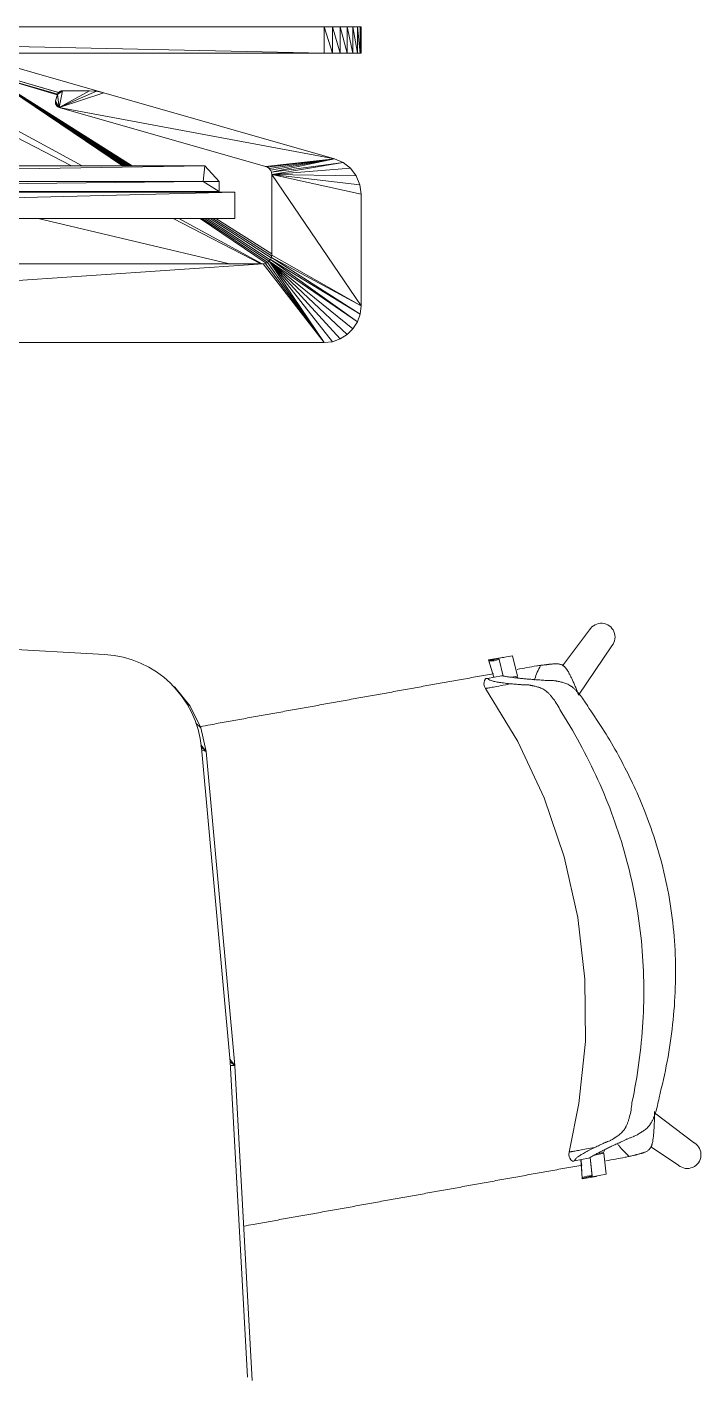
# Model space of a CAD drawing. Header units: millimetres. Extents: x 90978 to 295199, y -4084 to 97293.
# Drawn here: x 178222 to 178863, y 22062 to 23345 of the extents above; entities that cross this region are included whole.
import ezdxf

# ---------------------------------------------------------------- set-up
doc = ezdxf.new("R2010")
doc.units = ezdxf.units.MM
doc.header["$MEASUREMENT"] = 0
doc.layers.get('0').update_dxf_attribs({"linetype": 'CONTINUOUS'})
for name, color, linetype, lineweight in [('A-DETL-THIN', 8, 'CONTINUOUS', 9), ('G-IMPT', 8, 'CONTINUOUS', 9), ('I-FURN', 8, 'CONTINUOUS', 9)]:
    doc.layers.add(name, color=color, linetype=linetype, lineweight=lineweight)

# ---------------------------------------------------------------- blocks, each defined once
blk = doc.blocks.new('Synergy Type 3 - Desk Type 3_dwg_Family - 580997-310579-_3D_-V242-Level 0')
at = {"layer": 'G-IMPT'}
for p, q in [((-755.6, 840.8), (-739.2, 541.4)), ((-711.9, 242.9), (-739.2, 541.4)), ((-734.4, 535.2), (-739.2, 541.4)), ((-734.7, 537.7), (-739.2, 541.4)), ((-739.2, 541.4), (-734.9, 541.4)), ((-706.7, 220.4), (-711.9, 242.9)), ((-706.8, 236.7), (-711.9, 242.9)), ((-706.9, 238.1), (-711.9, 242.9)), ((-711.9, 242.9), (-707.5, 241.3)), ((-696.5, 199.7), (-706.7, 220.4)), ((-702.1, 216), (-706.7, 220.4)), ((-681.9, 181.8), (-696.5, 199.7)), ((-692.8, 196.8), (-696.5, 199.7)), ((-692, 195.3), (-696.5, 199.7)), ((-679.6, 180.1), (-681.9, 181.8))]:
    blk.add_line(p, q, dxfattribs=at)
blk = doc.blocks.new('Synergy Type 3 - Desk Type 3_dwg_Family - 607669-310583-_3D_-V243-Level 0')
at = {"layer": 'G-IMPT'}
for p, q in [((-532.4, -394.7), (-572.8, -383.2)), ((-532.4, -394.7), (-572.5, -383)), ((-531.9, -392.8), (-570.8, -381.7))]:
    blk.add_line(p, q, dxfattribs=at)
blk = doc.blocks.new('Synergy Type 3 - Desk Type 3_dwg_Family - 609077-310585-_3D_-768214-Level 0')
at = {"layer": 'G-IMPT'}
blk.add_line((-502.5, -415.1), (-614.5, -383.1), dxfattribs=at)
blk = doc.blocks.new('Synergy Type 3 - Desk Type 3_dwg_Family - 641585-310597-_3D_-768220-Level 0')
at = {"layer": 'G-IMPT'}
for p, q in [((240.9, -263.7), (-739.1, -263.7)), ((-739.1, -263.7), (-739.1, -288.7)), ((240.9, -263.7), (-739.1, -288.7)), ((-739.1, -288.7), (240.9, -288.7)), ((-289.1, -288.7), (-724.1, -288.7)), ((-210.8, -288.7), (-724.1, -288.7)), ((-724.1, -289.3), (-724.1, -288.7)), ((-724.1, -289.3), (225.9, -288.7)), ((-724.1, -298.7), (-724.1, -289.3)), ((-709.1, -298.7), (-724.1, -289.3)), ((225.9, -289.3), (-724.1, -289.3)), ((225.9, -289.3), (-709.1, -298.7)), ((-710.5, -313.7), (-724.1, -298.7)), ((-709.1, -298.7), (-724.1, -298.7)), ((210.9, -298.7), (-710.5, -313.7)), ((-710.5, -313.7), (-709.1, -298.7)), ((210.9, -298.7), (-709.1, -298.7)), ((-482.1, -313.7), (-710.5, -313.7))]:
    blk.add_line(p, q, dxfattribs=at)
blk = doc.blocks.new('Synergy Type 3 - Desk Type 3_dwg_Family - 678409-310601-_3D_-768222-Level 0')
at = {"layer": 'G-IMPT'}
for p, q in [((-845.9, -153.3), (-851.4, -158.9)), ((-839.2, -149.2), (-845.9, -153.3)), ((-845.9, -153.3), (-771.7, -223.1)), ((-831.8, -146.6), (-839.2, -149.2)), ((-839.2, -149.2), (-771.7, -223.1)), ((-824.1, -145.7), (-831.8, -146.6)), ((-831.8, -146.6), (-771.7, -223.1)), ((325.9, -145.7), (-824.1, -145.7)), ((-824.1, -145.7), (-771.7, -223.1)), ((-824.1, -145.7), (-770.1, -221.8)), ((-824.1, -145.7), (-768.1, -221)), ((-824.1, -145.7), (-766.1, -220.7)), ((325.9, -145.7), (-766.1, -220.7)), ((-855.6, -165.5), (-858.2, -172.9)), ((-851.4, -158.9), (-855.6, -165.5)), ((-855.6, -165.5), (-773, -224.7)), ((-855.6, -165.5), (-771.7, -223.1)), ((-851.4, -158.9), (-771.7, -223.1)), ((-858.2, -172.9), (-859.1, -180.7)), ((-858.2, -172.9), (-773.8, -226.6)), ((-858.2, -172.9), (-773, -224.7)), ((-859.1, -180.7), (-859.1, -286.9)), ((-859.1, -180.7), (-774.1, -305.5)), ((-859.1, -180.7), (-773.8, -226.6)), ((-859.1, -180.7), (-774.1, -228.7)), ((-773.8, -226.6), (-774.1, -228.7)), ((-774.1, -305.5), (-774.1, -228.7)), ((-773.8, -226.6), (-773, -224.7)), ((-773.8, -226.7), (-773.8, -226.6)), ((-773, -224.7), (-771.7, -223.1)), ((-771.7, -223.1), (-770.1, -221.8)), ((-770.1, -221.8), (-768.1, -221)), ((-768.1, -221), (-766.1, -220.7)), ((-766.1, -220.7), (267.9, -220.7)), ((-857.9, -295.8), (-859.1, -286.9)), ((-774.1, -305.5), (-859.1, -286.9)), ((-854.5, -304.2), (-857.9, -295.8)), ((-774.1, -305.5), (-857.9, -295.8)), ((-849, -311.4), (-854.5, -304.2)), ((-774.1, -305.5), (-854.5, -304.2)), ((-774.1, -305.5), (-849, -311.4)), ((-774.1, -305.5), (-842, -316.9)), ((-773.8, -307.6), (-842, -316.9)), ((-773.8, -307.6), (-833.7, -320.5)), ((-773.8, -307.6), (-774.1, -305.5)), ((-773, -309.5), (-773.8, -307.6)), ((-849, -311.4), (-842, -316.9)), ((-842, -316.9), (-833.7, -320.5)), ((-773, -309.5), (-833.7, -320.5)), ((-771.8, -311.1), (-833.7, -320.5)), ((-770.1, -312.4), (-833.7, -320.5)), ((-768.3, -313.2), (-833.7, -320.5)), ((-614.5, -383.1), (-833.7, -320.5)), ((-572.1, -369.2), (-833.7, -320.5)), ((-771.8, -311.1), (-773, -309.5)), ((-770.1, -312.4), (-771.8, -311.1)), ((-770.1, -312.4), (-768.3, -313.2)), ((-572.1, -369.2), (-768.3, -313.2)), ((-614.5, -383.1), (-572.1, -369.2)), ((-607.7, -384.6), (-572.1, -369.2)), ((-600.8, -385), (-572.1, -369.2)), ((-575.2, -385), (-572.1, -369.2)), ((-570.9, -369.8), (-572.1, -369.2)), ((-570.4, -381.4), (-572.1, -369.2)), ((-568.6, -375.4), (-572.1, -369.2)), ((-569.9, -370.6), (-570.9, -369.8)), ((-569.9, -370.6), (-570.9, -369.8)), ((-568.5, -374.1), (-570.9, -369.8)), ((-568.6, -375.4), (-570.9, -369.8)), ((-568.5, -374.1), (-570.9, -369.8)), ((-568.6, -372.8), (-570.9, -369.8)), ((-568.6, -372.8), (-570.9, -369.8)), ((-569.9, -370.6), (-570.9, -369.8)), ((-569.1, -371.6), (-569.9, -370.6)), ((-569.1, -371.6), (-569.9, -370.6)), ((-568.6, -372.8), (-569.9, -370.6)), ((-568.6, -372.8), (-569.9, -370.6)), ((-569.1, -371.6), (-569.9, -370.6)), ((-568.6, -372.8), (-569.1, -371.6)), ((-568.6, -372.8), (-569.1, -371.6)), ((-568.6, -372.8), (-569.1, -371.6)), ((-607.7, -384.6), (-614.5, -383.1)), ((-607.7, -384.6), (-600.8, -385)), ((-570.4, -381.4), (-575.2, -385)), ((-573.9, -384.9), (-575.2, -385)), ((-573.9, -384.9), (-575.2, -385)), ((-573.9, -384.9), (-575.2, -385)), ((-570.4, -381.4), (-573.9, -384.9)), ((-570.4, -381.4), (-573.9, -384.9)), ((-572.7, -384.4), (-573.9, -384.9)), ((-572.7, -384.4), (-573.9, -384.9)), ((-572.7, -384.4), (-573.9, -384.9)), ((-570.4, -381.4), (-572.7, -384.4)), ((-570.4, -381.4), (-572.7, -384.4)), ((-570.9, -382.6), (-572.7, -384.4)), ((-570.9, -382.6), (-572.7, -384.4)), ((-571.7, -383.6), (-572.7, -384.4)), ((-571.7, -383.6), (-572.7, -384.4)), ((-571.7, -383.6), (-572.7, -384.4)), ((-570.9, -382.6), (-571.7, -383.6)), ((-570.9, -382.6), (-571.7, -383.6)), ((-570.9, -382.6), (-571.7, -383.6)), ((-570.9, -382.6), (-570.4, -381.4)), ((-570.4, -381.4), (-570.9, -382.6)), ((-570.9, -382.6), (-570.4, -381.4)), ((-570.4, -381.4), (-568.6, -375.4)), ((-568.5, -374.1), (-568.6, -372.8)), ((-568.5, -374.1), (-568.6, -372.8)), ((-568.5, -374.1), (-568.6, -372.8)), ((-568.5, -374.1), (-568.6, -375.4)), ((-568.6, -375.4), (-568.5, -374.1)), ((-568.5, -374.1), (-568.6, -375.4)), ((-600.8, -385), (-575.2, -385))]:
    blk.add_line(p, q, dxfattribs=at)
blk = doc.blocks.new('Synergy Type 3 - Desk Type 3_dwg_Family - 680513-310603-_3D_-V205-Level 0')
at = {"layer": 'G-IMPT'}
for p, q in [((-720.9, -263.7), (-774.1, -230.2)), ((-718.3, -263.7), (-774, -228.2)), ((-715.5, -263.7), (-773.6, -226.2)), ((-712.8, -263.7), (-772.8, -224.4)), ((-710.2, -263.7), (-771.6, -223)), ((-708, -263.7), (-770.3, -222)), ((-706.2, -263.7), (-768.9, -221.3)), ((-686, -263.7), (-765.1, -220.7)), ((-680.6, -263.7), (-763.9, -220.7)), ((-552.3, -263.7), (-734.1, -220.7)), ((-502.1, -401.7), (-641.6, -313.7)), ((-502.1, -401.7), (-640, -313.7)), ((-502.1, -401.7), (-638.2, -313.7)), ((-502.1, -401.7), (-636.4, -313.7)), ((-502.1, -401.7), (-634.8, -313.7)), ((-502.1, -401.7), (-633.4, -313.7)), ((-502.1, -401.7), (-632.2, -313.7)), ((-502.1, -363.7), (-594, -313.7)), ((-487.1, -363.7), (-583.9, -313.7)), ((-502.1, -401.7), (-570.3, -381.1))]:
    blk.add_line(p, q, dxfattribs=at)
blk = doc.blocks.new('Synergy Type 3 - Desk Type 3_dwg_Family - 687609-310611-_3D_-768227-Level 0')
at = {"layer": 'G-IMPT'}
for p, q in [((-859.1, -445.7), (-859.1, -420.7)), ((-858.2, -420.7), (-859.1, -420.7)), ((-858.2, -445.7), (-859.1, -420.7)), ((-855.6, -420.7), (-858.2, -420.7)), ((-858.2, -445.7), (-858.2, -420.7)), ((-855.6, -445.7), (-858.2, -420.7)), ((-855.6, -420.7), (-851.4, -420.7)), ((-855.6, -445.7), (-855.6, -420.7)), ((-851.4, -445.7), (-855.6, -420.7)), ((-845.9, -420.7), (-851.4, -420.7)), ((-851.4, -445.7), (-851.4, -420.7)), ((-845.9, -445.7), (-851.4, -420.7)), ((-839.2, -420.7), (-845.9, -420.7)), ((-839.2, -445.7), (-845.9, -420.7)), ((-845.9, -445.7), (-845.9, -420.7)), ((-839.2, -420.7), (-831.8, -420.7)), ((-831.8, -445.7), (-839.2, -420.7)), ((-839.2, -445.7), (-839.2, -420.7)), ((-831.8, -420.7), (-824.1, -420.7)), ((-831.8, -445.7), (-831.8, -420.7)), ((-824.1, -445.7), (-831.8, -420.7)), ((325.9, -420.7), (-824.1, -420.7)), ((-824.1, -445.7), (-824.1, -420.7)), ((325.9, -445.7), (-824.1, -420.7)), ((-859.1, -445.7), (-858.2, -445.7)), ((-858.2, -445.7), (-855.6, -445.7)), ((-855.6, -445.7), (-851.4, -445.7)), ((-851.4, -445.7), (-845.9, -445.7)), ((-839.2, -445.7), (-845.9, -445.7)), ((-831.8, -445.7), (-839.2, -445.7)), ((-831.8, -445.7), (-824.1, -445.7)), ((-824.1, -445.7), (325.9, -445.7))]:
    blk.add_line(p, q, dxfattribs=at)

msp = doc.modelspace()

# ---------------------------------------------------------------- linework, layer by layer
at = {"layer": 'A-DETL-THIN'}
for p, q in [((178296.2, 22749.1), (178111.9, 22759.3)), ((178415.6, 22361.8), (178388.3, 22660.3)), ((178432, 22062.4), (178415.6, 22361.8))]:
    msp.add_line(p, q, dxfattribs=at)
msp.add_arc((178290.8, 22651.4), 97.9, 5.2275, 86.8264, dxfattribs=at)
at = {"layer": 'I-FURN'}
for p, q in [((178757.2, 22772.5), (178731.3, 22738.4)), ((178746.8, 22710.3), (178778.4, 22757.4)), ((178674.3, 22746.4), (178661.2, 22744.1)), ((178661.2, 22744.1), (178666.3, 22727.5)), ((178661.4, 22743.1), (178666.2, 22727.5)), ((178670.8, 22745.5), (178683.9, 22747.8)), ((178675.1, 22728.6), (178670.8, 22745.5)), ((178683.9, 22747.8), (178688.8, 22728.5)), ((178657.3, 22724.3), (178656.9, 22722.5)), ((178658.1, 22726.1), (178657.3, 22724.3)), ((178660.1, 22726.4), (178673.5, 22728.8)), ((178688.8, 22728.5), (178683, 22727.4)), ((178689, 22727.6), (178686, 22727)), ((178656.9, 22722.5), (178656.8, 22721)), ((178656.8, 22721), (178657.3, 22718.8)), ((178657.3, 22718.8), (178658.2, 22716.8)), ((178658.2, 22716.8), (178688.9, 22666.3)), ((178688.9, 22666.3), (178714, 22612.8)), ((178714, 22612.8), (178733.1, 22556.9)), ((178733.1, 22556.9), (178746.1, 22499.2)), ((178746.1, 22499.2), (178752.8, 22440.4)), ((178752.8, 22440.4), (178753.2, 22381.3)), ((178753.2, 22381.3), (178747.1, 22322.5)), ((178747.1, 22322.5), (178737.7, 22276.2)), ((178856.9, 22284.8), (178818.9, 22313.6)), ((178737.5, 22274), (178737.7, 22276.2)), ((178761.9, 22273.4), (178770.6, 22275)), ((178764.6, 22274.9), (178770.4, 22275.9)), ((178770.6, 22275), (178772.8, 22255.2)), ((178815.4, 22281.3), (178841.7, 22263.6)), ((178737.9, 22271.8), (178737.5, 22274)), ((178738.4, 22270.4), (178737.9, 22271.8)), ((178739.5, 22268.8), (178738.4, 22270.4)), ((178740.8, 22267.5), (178739.5, 22268.8)), ((178742.9, 22267.8), (178756.3, 22270.3)), ((178749, 22268.9), (178750, 22251.7)), ((178749.1, 22269), (178750.2, 22250.7)), ((178759.5, 22253.7), (178757.6, 22271)), ((178759.7, 22252.8), (178757.7, 22271.1)), ((178750.2, 22250.7), (178763.3, 22253.1)), ((178772.8, 22255.2), (178759.7, 22252.8))]:
    msp.add_line(p, q, dxfattribs=at)
for centre, start, end in [((178768.3, 22765.7), 320.6436, 148.2599), ((178850, 22273.7), 230.6202, 58.2364)]:
    msp.add_arc(centre, 13.1, start, end, dxfattribs=at)
for centre, start_param, end_param in [((178663.6, 22761.3), 5.960696, 6.540192), ((178663.8, 22760.3), 5.960696, 6.540192), ((178676.7, 22763.6), 5.960696, 6.044337), ((178758.2, 22236.4), 2.884586, 3.464082), ((178758.4, 22235.5), 2.884586, 3.464082), ((178771.6, 22237.8), 3.380441, 3.464082)]:
    msp.add_ellipse(centre, major_axis=(3.1, -17.1), ratio=0.978487, start_param=start_param, end_param=end_param, dxfattribs=at)
for points in [[(178688.2, 22734.9), (178694.6, 22736.1), (178700.8, 22737.2), (178706.9, 22738.3)], [(178706.9, 22738.3), (178707.5, 22738.4), (178708.8, 22738.5), (178710.1, 22738.7), (178710.7, 22738.8)], [(178682.7, 22721.2), (178680.6, 22721.4), (178676.7, 22721.8), (178671.5, 22722.6), (178667.1, 22723.3), (178663.6, 22724.2), (178661.3, 22725.3), (178660.4, 22726), (178660.1, 22726.4)], [(178673.5, 22728.8), (178674.7, 22728.7), (178677.1, 22728.3), (178679.6, 22727.9), (178681, 22727.7)], [(178819, 22314.7), (178819, 22313.4), (178819, 22312.2), (178819, 22311)], [(178819, 22311), (178819, 22312.2), (178819, 22313.5), (178819, 22314.7)], [(178742.9, 22267.8), (178743, 22268.3), (178743.5, 22269.3), (178745.3, 22271.2), (178748.3, 22273.2), (178752.2, 22275.4), (178756.7, 22277.9), (178760.3, 22279.7), (178762.2, 22280.6)], [(178762.9, 22273.9), (178761.7, 22273.3), (178759.4, 22272), (178757.3, 22270.8), (178756.3, 22270.3)], [(178791.1, 22271.2), (178785.1, 22270.1), (178778.9, 22269), (178772.5, 22267.8)], [(178794.9, 22272.1), (178794.3, 22271.9), (178793, 22271.6), (178791.8, 22271.3), (178791.1, 22271.2)]]:
    msp.add_open_spline(points, degree=3, dxfattribs=at)
for points, knots in [([(178710.7, 22738.8), (178709.5, 22736.6), (178707.3, 22732.4), (178705.6, 22727.8), (178704.9, 22725.2), (178704.7, 22724.8)], [0, 0, 0, 0, 0.02777778, 0.05555556, 0.06066679, 0.06066679, 0.06066679, 0.06066679]), ([(178710.7, 22738.8), (178711.8, 22738.9), (178713.4, 22739.1), (178715.4, 22739.3), (178716.5, 22739.5), (178717.3, 22739.6), (178718.1, 22739.7), (178719.1, 22739.8), (178720.3, 22739.9), (178721.5, 22740), (178722.4, 22740.1), (178722.9, 22740.1), (178723.3, 22740.1), (178723.7, 22740.1), (178724.2, 22740.2), (178725.1, 22740.2), (178726.4, 22740.2), (178727.7, 22740.1), (178729, 22739.9), (178730.3, 22739.5), (178731.7, 22738.8), (178732.7, 22738), (178733.5, 22737.3), (178734.1, 22736.7), (178734.6, 22736.1), (178735.2, 22735.2), (178736.1, 22734), (178737, 22732.5), (178737.9, 22730.8), (178738.7, 22729.2), (178739.5, 22727.7), (178740.2, 22726.3), (178740.9, 22724.7), (178741.7, 22723), (178742.7, 22720.7), (178744.5, 22716.5), (178745.9, 22712.9), (178746.8, 22710.7)], [0, 0, 0, 0, 0.0625, 0.09375, 0.109375, 0.125, 0.140625, 0.15625, 0.1875, 0.21875, 0.234375, 0.242188, 0.25, 0.257812, 0.265625, 0.28125, 0.3125, 0.34375, 0.375, 0.40625, 0.4375, 0.46875, 0.484375, 0.5, 0.515625, 0.53125, 0.5625, 0.59375, 0.625, 0.65625, 0.6875, 0.71875, 0.75, 0.78125, 0.8125, 0.875, 1, 1, 1, 1]), ([(178386.7, 22680.5), (178390.1, 22681.1), (178395.9, 22682.2), (178404.2, 22683.7), (178411.7, 22685.1), (178419.2, 22686.4), (178429.1, 22688.2), (178441.4, 22690.4), (178453.7, 22692.6), (178463.6, 22694.4), (178471.1, 22695.8), (178478.6, 22697.1), (178488.5, 22698.9), (178500.8, 22701.1), (178515.5, 22703.8), (178530.5, 22706.5), (178545.4, 22709.2), (178560, 22711.8), (178572.3, 22714), (178582.1, 22715.8), (178589.7, 22717.2), (178597.1, 22718.5), (178606.9, 22720.3), (178618.9, 22722.4), (178631.1, 22724.6), (178641, 22726.4), (178648.6, 22727.8), (178656.3, 22729.2), (178662, 22730.2), (178665.3, 22730.8), (178666, 22730.9)], [-0.7748534, -0.7748534, -0.7748534, -0.7748534, -0.75, -0.7321429, -0.7142857, -0.6964286, -0.6785714, -0.6428571, -0.6071429, -0.5892857, -0.5714286, -0.5535714, -0.5357143, -0.5, -0.4642857, -0.4285714, -0.3928571, -0.3571429, -0.3214286, -0.3035714, -0.2857143, -0.2678571, -0.25, -0.2142857, -0.1785714, -0.1607143, -0.1428571, -0.125, -0.1071429, -0.1022726, -0.1022726, -0.1022726, -0.1022726]), ([(178660.1, 22726.4), (178659.6, 22726.3), (178658.8, 22726.2), (178658.1, 22726.1), (178658, 22726), (178658.6, 22726.2), (178659.4, 22726.3), (178659.8, 22726.4)], [0, 0, 0, 0, 0.125, 0.25, 0.375, 0.5, 0.5828112, 0.5828112, 0.5828112, 0.5828112]), ([(178681, 22727.7), (178683, 22727.4), (178686.3, 22726.9), (178691.6, 22726.4), (178695.8, 22726), (178700.1, 22725.6), (178704.8, 22725.3), (178708.9, 22724.9), (178712.4, 22724.7), (178714.6, 22724.5), (178716.4, 22724.4), (178718.1, 22724.4), (178719.8, 22724.4), (178721.6, 22724.4), (178723, 22724.3), (178724.2, 22724.1), (178725.1, 22724), (178725.6, 22723.9), (178726, 22723.8), (178726.4, 22723.7), (178726.9, 22723.6), (178727.9, 22723.4), (178729.3, 22723.1), (178731, 22722.7), (178732.8, 22722.3), (178734.7, 22721.7), (178736.6, 22720.9), (178738.2, 22720), (178739.3, 22719.2), (178740, 22718.7), (178740.5, 22718.4), (178741, 22718), (178741.6, 22717.4), (178742.8, 22716.4), (178744.4, 22714.8), (178746.4, 22712.6), (178749.1, 22709.4), (178752.4, 22704.9), (178755.1, 22700.5), (178756.4, 22698.2)], [0, 0, 0, 0, 0.142857, 0.214286, 0.285714, 0.357143, 0.428571, 0.5, 0.535714, 0.571429, 0.589286, 0.607143, 0.642857, 0.660714, 0.678571, 0.696429, 0.705357, 0.709821, 0.714286, 0.71875, 0.723214, 0.732143, 0.75, 0.767857, 0.785714, 0.803571, 0.821429, 0.839286, 0.848214, 0.852679, 0.857143, 0.861607, 0.866071, 0.875, 0.892857, 0.910714, 0.928571, 0.964286, 1, 1, 1, 1]), ([(178658.2, 22716.8), (178658.2, 22716.8), (178658.3, 22716.8), (178658.6, 22716.9), (178658.8, 22716.9)], [0.3374293, 0.3374293, 0.3374293, 0.3374293, 0.3888889, 0.4444444, 0.4444444, 0.4444444, 0.4444444]), ([(178658.8, 22716.9), (178659.1, 22717), (178659.7, 22717.1), (178661.7, 22717.4), (178665.5, 22718.1), (178672.6, 22719.4), (178679, 22720.6), (178682.7, 22721.2)], [0.4454941, 0.4454941, 0.4454941, 0.4454941, 0.5138889, 0.5833333, 0.7222222, 0.8611111, 1, 1, 1, 1]), ([(178730.7, 22693.6), (178729.6, 22695.9), (178727.3, 22700.2), (178724.3, 22704.8), (178721.9, 22708), (178720.1, 22710.2), (178718.6, 22711.8), (178717.5, 22712.9), (178716.9, 22713.4), (178716.4, 22713.8), (178715.9, 22714.2), (178715.3, 22714.7), (178714.2, 22715.5), (178712.6, 22716.4), (178710.8, 22717.3), (178708.9, 22717.9), (178707.1, 22718.5), (178705.4, 22718.9), (178704, 22719.2), (178703.1, 22719.4), (178702.6, 22719.5), (178702.2, 22719.6), (178701.8, 22719.7), (178701.3, 22719.8), (178700.5, 22720), (178699.4, 22720.2), (178698.2, 22720.3), (178696.7, 22720.3), (178695.3, 22720.3), (178693.7, 22720.3), (178692.5, 22720.4), (178691.3, 22720.5), (178689.7, 22720.6), (178686.8, 22720.8), (178684.3, 22721.1), (178682.7, 22721.2)], [0, 0, 0, 0, 0.0625, 0.125, 0.15625, 0.1875, 0.21875, 0.234375, 0.242188, 0.25, 0.257812, 0.265625, 0.28125, 0.3125, 0.34375, 0.375, 0.40625, 0.4375, 0.46875, 0.484375, 0.492188, 0.5, 0.507812, 0.515625, 0.53125, 0.5625, 0.59375, 0.625, 0.6875, 0.71875, 0.75, 0.78125, 0.8125, 0.875, 1, 1, 1, 1]), ([(178756.4, 22698.2), (178766.6, 22683.7), (178785.4, 22653.7), (178811, 22600.5), (178830.9, 22538.5), (178840.4, 22468.1), (178838.3, 22409), (178831.4, 22362.3), (178826.2, 22339.3), (178823.2, 22327.9)], [-1, -1, -1, -1, -0.863636, -0.727273, -0.545455, -0.363636, -0.181818, -0.090909, 0, 0, 0, 0]), ([(178797.5, 22323.3), (178800.2, 22335.9), (178804.6, 22361.2), (178809.6, 22412.5), (178808.5, 22477.1), (178794.7, 22553.3), (178773.2, 22614.2), (178750.6, 22660.5), (178737.7, 22682.7), (178730.7, 22693.6)], [-1, -1, -1, -1, -0.9, -0.8, -0.6, -0.4, -0.2, -0.1, 0, 0, 0, 0]), ([(178823.2, 22327.9), (178822.8, 22325.3), (178821.8, 22320.3), (178820.3, 22314.8), (178818.9, 22310.9), (178817.8, 22308.2), (178816.8, 22306.1), (178816.1, 22304.8), (178815.6, 22304), (178815.3, 22303.5), (178815, 22302.9), (178814.5, 22302.3), (178813.8, 22301.1), (178812.6, 22299.8), (178811.1, 22298.3), (178809.5, 22297.1), (178808, 22296.1), (178806.5, 22295.1), (178805.3, 22294.4), (178804.4, 22293.9), (178804, 22293.6), (178803.6, 22293.3), (178803.3, 22293.1), (178802.8, 22292.8), (178802.1, 22292.4), (178801, 22291.8), (178799.7, 22291.2), (178798.1, 22290.6), (178796.4, 22290), (178794.8, 22289.4), (178793.6, 22288.9), (178792.4, 22288.3), (178790.8, 22287.6), (178788.1, 22286.3), (178784.3, 22284.5), (178780.1, 22282.6), (178776.1, 22280.7), (178772.3, 22278.9), (178768.8, 22277.1), (178765.6, 22275.5), (178763.7, 22274.4), (178762.9, 22273.9)], [0, 0, 0, 0, 0.035714, 0.071429, 0.089286, 0.107143, 0.125, 0.133929, 0.138393, 0.142857, 0.147321, 0.151786, 0.160714, 0.178571, 0.196429, 0.214286, 0.232143, 0.25, 0.267857, 0.276786, 0.28125, 0.285714, 0.290179, 0.294643, 0.303571, 0.321429, 0.339286, 0.357143, 0.392857, 0.410714, 0.428571, 0.446429, 0.464286, 0.5, 0.571429, 0.642857, 0.714286, 0.785714, 0.857143, 0.928571, 1, 1, 1, 1]), ([(178762.2, 22280.6), (178763.7, 22281.3), (178765.9, 22282.4), (178768.5, 22283.6), (178770, 22284.3), (178771.1, 22284.9), (178772.2, 22285.3), (178773.6, 22285.9), (178775, 22286.3), (178776.4, 22286.9), (178777.5, 22287.4), (178778.5, 22288), (178779.2, 22288.4), (178779.6, 22288.7), (178779.9, 22288.9), (178780.2, 22289.1), (178780.6, 22289.4), (178781.4, 22290), (178782.6, 22290.7), (178784.1, 22291.7), (178785.6, 22292.8), (178787.1, 22294.1), (178788.6, 22295.6), (178789.7, 22297), (178790.5, 22298.1), (178790.9, 22298.8), (178791.2, 22299.3), (178791.5, 22299.8), (178791.9, 22300.6), (178792.5, 22301.9), (178793.4, 22304), (178794.3, 22306.7), (178795.5, 22310.5), (178796.6, 22315.9), (178797.3, 22320.7), (178797.5, 22323.3)], [0, 0, 0, 0, 0.125, 0.1875, 0.21875, 0.25, 0.28125, 0.3125, 0.375, 0.40625, 0.4375, 0.46875, 0.484375, 0.492188, 0.5, 0.507812, 0.515625, 0.53125, 0.5625, 0.59375, 0.625, 0.65625, 0.6875, 0.71875, 0.734375, 0.742188, 0.75, 0.757812, 0.765625, 0.78125, 0.8125, 0.84375, 0.875, 0.9375, 1, 1, 1, 1]), ([(178819, 22311), (178818.9, 22308.6), (178818.7, 22304.8), (178818.5, 22300.2), (178818.4, 22297.7), (178818.3, 22295.8), (178818.1, 22294.1), (178818, 22292.5), (178817.8, 22290.8), (178817.6, 22289), (178817.3, 22287.2), (178817, 22285.4), (178816.6, 22284), (178816.3, 22282.9), (178816.1, 22282.2), (178815.8, 22281.4), (178815.3, 22280.5), (178814.5, 22279.4), (178813.5, 22278.3), (178812.4, 22277.4), (178811.3, 22276.8), (178810.1, 22276.2), (178808.9, 22275.8), (178808.1, 22275.5), (178807.6, 22275.3), (178807.2, 22275.2), (178806.8, 22275.1), (178806.3, 22275), (178805.5, 22274.7), (178804.3, 22274.4), (178803.1, 22274.1), (178802.1, 22273.8), (178801.3, 22273.6), (178800.5, 22273.4), (178799.5, 22273.2), (178797.6, 22272.7), (178796, 22272.3), (178794.9, 22272.1)], [0, 0, 0, 0, 0.125, 0.1875, 0.21875, 0.25, 0.28125, 0.3125, 0.34375, 0.375, 0.40625, 0.4375, 0.46875, 0.484375, 0.5, 0.515625, 0.53125, 0.5625, 0.59375, 0.625, 0.65625, 0.6875, 0.71875, 0.734375, 0.742188, 0.75, 0.757812, 0.765625, 0.78125, 0.8125, 0.84375, 0.859375, 0.875, 0.890625, 0.90625, 0.9375, 1, 1, 1, 1]), ([(178737.9, 22276.2), (178737.9, 22276.2), (178737.7, 22276.2), (178737.6, 22276.2), (178737.7, 22276.2)], [0.60395282, 0.60395282, 0.60395282, 0.60395282, 0.61111111, 0.66257072, 0.66257072, 0.66257072, 0.66257072]), ([(178762.2, 22280.6), (178759.3, 22280.1), (178754, 22279.1), (178747.7, 22278), (178743, 22277.1), (178740.4, 22276.7), (178739, 22276.4), (178738.5, 22276.3), (178738.3, 22276.3)], [0, 0, 0, 0, 0.1111111, 0.2222222, 0.3333333, 0.4444444, 0.5, 0.5555556, 0.5555556, 0.5555556, 0.5555556]), ([(178770.4, 22275.9), (178770.6, 22276.3), (178771, 22277.1), (178771.4, 22278), (178771.6, 22278.4)], [-0.8810546, -0.8810546, -0.8810546, -0.8810546, -0.6666667, -0.4718724, -0.4718724, -0.4718724, -0.4718724]), ([(178783.6, 22284.3), (178784.1, 22283.5), (178785.9, 22281), (178789.5, 22276.9), (178793, 22273.6), (178794.9, 22272.1)], [0.93303317, 0.93303317, 0.93303317, 0.93303317, 0.94444444, 0.97222222, 1, 1, 1, 1]), ([(178750.2, 22263.8), (178749.7, 22263.7), (178744.3, 22262.7), (178733.6, 22260.8), (178718.5, 22258.1), (178703.6, 22255.4), (178691.4, 22253.2), (178681.4, 22251.4), (178673.9, 22250), (178666.3, 22248.7), (178656.4, 22246.9), (178644.1, 22244.7), (178631.9, 22242.4), (178622.1, 22240.7), (178614.6, 22239.3), (178607.2, 22238), (178597.4, 22236.2), (178585.2, 22234), (178573, 22231.8), (178563.2, 22230.1), (178555.7, 22228.7), (178548.1, 22227.3), (178538.2, 22225.5), (178525.8, 22223.3), (178511, 22220.6), (178495.8, 22217.9), (178480.9, 22215.2), (178466.3, 22212.6), (178451.8, 22210), (178439.3, 22207.7), (178431.4, 22206.3), (178428.5, 22205.8)], [-0.896036, -0.896036, -0.896036, -0.896036, -0.8928571, -0.8571429, -0.8214286, -0.7857143, -0.75, -0.7321429, -0.7142857, -0.6964286, -0.6785714, -0.6428571, -0.6071429, -0.5892857, -0.5714286, -0.5535714, -0.5357143, -0.5, -0.4642857, -0.4464286, -0.4285714, -0.4107143, -0.3928571, -0.3571429, -0.3214286, -0.2857143, -0.25, -0.2142857, -0.1785714, -0.1428571, -0.1209203, -0.1209203, -0.1209203, -0.1209203]), ([(178742.5, 22267.8), (178742.1, 22267.7), (178741.4, 22267.6), (178740.8, 22267.5), (178740.9, 22267.5), (178741.5, 22267.6), (178742.3, 22267.7), (178742.9, 22267.8)], [0.4162183, 0.4162183, 0.4162183, 0.4162183, 0.5, 0.625, 0.75, 0.875, 1, 1, 1, 1])]:
    msp.add_open_spline(points, degree=3, knots=knots, dxfattribs=at)

# ---------------------------------------------------------------- block references
at = {"rotation": 179.9999999999999}
for name in ['Synergy Type 3 - Desk Type 3_dwg_Family - 687609-310611-_3D_-768227-Level 0', 'Synergy Type 3 - Desk Type 3_dwg_Family - 687609-310611-_3D_-768227-Level 0', 'Synergy Type 3 - Desk Type 3_dwg_Family - 609077-310585-_3D_-768214-Level 0', 'Synergy Type 3 - Desk Type 3_dwg_Family - 609077-310585-_3D_-768214-Level 0', 'Synergy Type 3 - Desk Type 3_dwg_Family - 607669-310583-_3D_-V243-Level 0', 'Synergy Type 3 - Desk Type 3_dwg_Family - 607669-310583-_3D_-V243-Level 0', 'Synergy Type 3 - Desk Type 3_dwg_Family - 680513-310603-_3D_-V205-Level 0', 'Synergy Type 3 - Desk Type 3_dwg_Family - 680513-310603-_3D_-V205-Level 0', 'Synergy Type 3 - Desk Type 3_dwg_Family - 678409-310601-_3D_-768222-Level 0', 'Synergy Type 3 - Desk Type 3_dwg_Family - 678409-310601-_3D_-768222-Level 0', 'Synergy Type 3 - Desk Type 3_dwg_Family - 641585-310597-_3D_-768220-Level 0', 'Synergy Type 3 - Desk Type 3_dwg_Family - 641585-310597-_3D_-768220-Level 0', 'Synergy Type 3 - Desk Type 3_dwg_Family - 580997-310579-_3D_-V242-Level 0', 'Synergy Type 3 - Desk Type 3_dwg_Family - 580997-310579-_3D_-V242-Level 0']:
    msp.add_blockref(name, (177680.9, 22899.8), dxfattribs=at)

doc.saveas('drawing.dxf')
